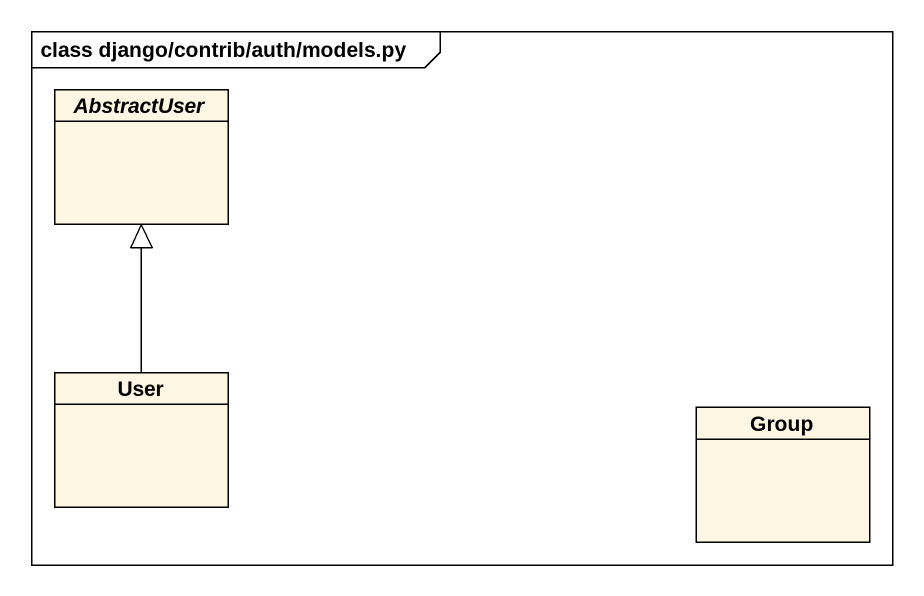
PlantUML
@startuml
mainframe class django/contrib/auth/models.py
hide circle
hide empty members
abstract class AbstractUser
class User
class "Group" as Group_
User -up-|> AbstractUser
@enduml
